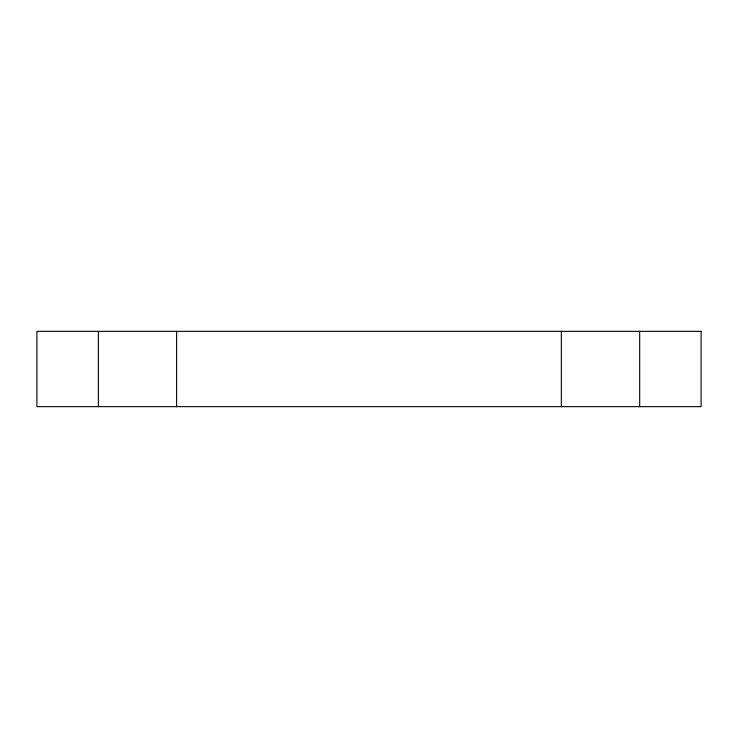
<?xml version="1.0" encoding="UTF-8"?>
<svg xmlns="http://www.w3.org/2000/svg" width="738" height="738" viewBox="0 0 738 738"><rect width="100%" height="100%" fill="white"/><g stroke="black" fill="none" stroke-linecap="round" stroke-linejoin="round"><path stroke-width="1.11" d="M639.68 331.353L639.68 406.647M561.341 331.353L561.341 406.647M176.613 331.353L176.613 406.647M98.366 331.353L98.366 406.647M701.1 331.353L36.9 331.353L36.9 406.647L701.1 406.647L701.1 331.353"/></g></svg>
